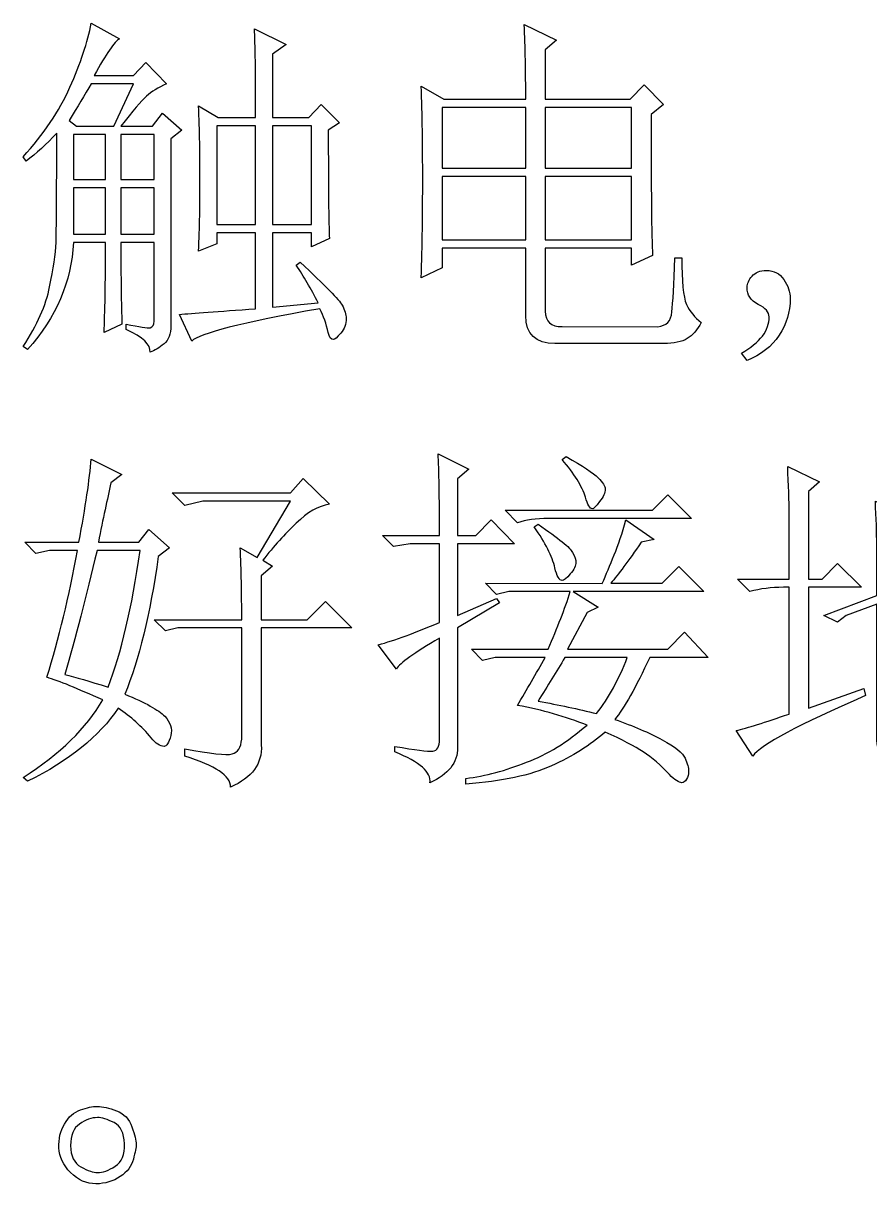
# Model space of a CAD drawing. Extents: x -45 to 645, y -160 to 467.
# Drawn here: x 366.26 to 370.41, y 154.91 to 160.6 of the extents above; entities that cross this region are included whole.
import ezdxf

# ---------------------------------------------------------------- set-up
doc = ezdxf.new("R2010")
doc.units = 0
doc.layers.add('layer 1', color=7, linetype='Continuous')

msp = doc.modelspace()

# ---------------------------------------------------------------- linework, layer by layer
at = {"layer": 'layer 1', "color": 7, "true_color": 0xffffff}
for points, knots in [([(366.4893, 160.2865), (366.4369, 160.17), (366.3601, 160.0553), (366.2605, 159.946), (366.2605, 159.946), (366.2745, 159.9249), (366.2745, 159.9249), (366.3252, 159.962), (366.374, 160.0077), (366.4247, 160.0624), (366.4247, 159.759), (366.4229, 159.5809), (366.4212, 159.5262), (366.4195, 159.4699), (366.409, 159.3974), (366.3898, 159.3092), (366.3723, 159.2193), (366.3286, 159.1222), (366.2605, 159.0164), (366.2605, 159.0164), (366.2815, 159.0024), (366.2815, 159.0024), (366.423, 159.1576), (366.4963, 159.3339), (366.5068, 159.5262), (366.5068, 159.5262), (366.6639, 159.5263), (366.6639, 159.5263), (366.6639, 159.3235), (366.6604, 159.1769), (366.6569, 159.0852), (366.6569, 159.0852), (366.7442, 159.1258), (366.7442, 159.1258), (366.7408, 159.2193), (366.739, 159.3515), (366.739, 159.5262), (366.739, 159.5262), (366.9014, 159.5263), (366.9014, 159.5263), (366.9014, 159.5263), (366.9014, 159.1399), (366.9014, 159.1399), (366.9014, 159.1222), (366.8944, 159.1117), (366.8822, 159.1081), (366.8682, 159.1064), (366.8298, 159.1117), (366.7652, 159.1258), (366.7652, 159.1258), (366.7652, 159.0994), (366.7652, 159.0994), (366.8473, 159.0623), (366.8857, 159.0252), (366.8822, 158.9882), (366.9049, 158.997), (366.9276, 159.0111), (366.9503, 159.0288), (366.973, 159.0482), (366.9835, 159.0781), (366.9835, 159.1187), (366.9835, 159.1187), (366.9835, 160.0343), (366.9835, 160.0343), (366.9835, 160.0343), (367.0376, 160.0765), (367.0376, 160.0765), (367.0376, 160.0765), (366.9433, 160.1595), (366.9433, 160.1595), (366.9433, 160.1595), (366.8944, 160.096), (366.8944, 160.096), (366.8944, 160.096), (366.739, 160.096), (366.739, 160.096), (366.7966, 160.17), (366.8385, 160.2194), (366.8647, 160.2423), (366.8892, 160.2652), (366.9223, 160.2846), (366.9625, 160.304), (366.9625, 160.304), (366.8612, 160.4081), (366.8612, 160.4081), (366.8612, 160.4081), (366.8002, 160.3446), (366.8002, 160.3446), (366.8002, 160.3446), (366.6081, 160.3446), (366.6081, 160.3446), (366.6674, 160.4506), (366.7093, 160.5104), (366.732, 160.5245), (366.732, 160.5245), (366.5941, 160.6004), (366.5941, 160.6004), (366.5766, 160.5087), (366.5417, 160.4046), (366.4893, 160.2865)], [0, 0, 0, 0, 0.030303, 0.030303, 0.030303, 0.060606, 0.060606, 0.060606, 0.090909, 0.090909, 0.090909, 0.121212, 0.121212, 0.121212, 0.151515, 0.151515, 0.151515, 0.181818, 0.181818, 0.181818, 0.212121, 0.212121, 0.212121, 0.242424, 0.242424, 0.242424, 0.272727, 0.272727, 0.272727, 0.30303, 0.30303, 0.30303, 0.333333, 0.333333, 0.333333, 0.363636, 0.363636, 0.363636, 0.393939, 0.393939, 0.393939, 0.424242, 0.424242, 0.424242, 0.454545, 0.454545, 0.454545, 0.484848, 0.484848, 0.484848, 0.515152, 0.515152, 0.515152, 0.545455, 0.545455, 0.545455, 0.575758, 0.575758, 0.575758, 0.606061, 0.606061, 0.606061, 0.636364, 0.636364, 0.636364, 0.666667, 0.666667, 0.666667, 0.69697, 0.69697, 0.69697, 0.727273, 0.727273, 0.727273, 0.757576, 0.757576, 0.757576, 0.787879, 0.787879, 0.787879, 0.818182, 0.818182, 0.818182, 0.848485, 0.848485, 0.848485, 0.878788, 0.878788, 0.878788, 0.909091, 0.909091, 0.909091, 0.939394, 0.939394, 0.939394, 0.969697, 0.969697, 0.969697, 1, 1, 1, 1]), ([(367.2087, 159.5191), (367.2087, 159.5191), (367.2087, 159.5739), (367.2087, 159.5739), (367.2087, 159.5739), (367.3991, 159.5739), (367.3991, 159.5739), (367.3991, 159.5739), (367.3991, 159.2016), (367.3991, 159.2016), (367.214, 159.1875), (367.0882, 159.1787), (367.0254, 159.1734), (367.0254, 159.1734), (367.0865, 159.0429), (367.0865, 159.0429), (367.1232, 159.08), (367.331, 159.1328), (367.7134, 159.2016), (367.7326, 159.1647), (367.7448, 159.1258), (367.7553, 159.0852), (367.7588, 159.0623), (367.7675, 159.0499), (367.7815, 159.0499), (367.7867, 159.05), (367.7972, 159.0605), (367.8164, 159.0817), (367.8339, 159.1012), (367.8426, 159.1258), (367.8426, 159.154), (367.8426, 159.1717), (367.8356, 159.1946), (367.8234, 159.2193), (367.8094, 159.2441), (367.7413, 159.3145), (367.6173, 159.4292), (367.6173, 159.4292), (367.5981, 159.4151), (367.5981, 159.4151), (367.6348, 159.3604), (367.6697, 159.2986), (367.7064, 159.2298), (367.7064, 159.2298), (367.4811, 159.2088), (367.4811, 159.2088), (367.4811, 159.2088), (367.4811, 159.5739), (367.4811, 159.5739), (367.4811, 159.5739), (367.6732, 159.5739), (367.6732, 159.5739), (367.6732, 159.5739), (367.6732, 159.505), (367.6732, 159.505), (367.6732, 159.505), (367.7605, 159.5457), (367.7605, 159.5457), (367.757, 159.6197), (367.7553, 159.796), (367.7553, 160.0765), (367.7553, 160.0765), (367.8094, 160.1119), (367.8094, 160.1119), (367.8094, 160.1119), (367.7204, 160.2017), (367.7204, 160.2017), (367.7204, 160.2017), (367.6592, 160.1382), (367.6592, 160.1382), (367.6592, 160.1382), (367.4811, 160.1382), (367.4811, 160.1382), (367.4811, 160.1382), (367.4811, 160.4488), (367.4811, 160.4488), (367.4811, 160.4488), (367.5493, 160.4964), (367.5493, 160.4964), (367.5493, 160.4964), (367.3938, 160.5722), (367.3938, 160.5722), (367.3973, 160.5034), (367.3991, 160.3587), (367.3991, 160.1382), (367.3991, 160.1382), (367.2157, 160.1382), (367.2157, 160.1382), (367.2157, 160.1382), (367.1197, 160.1948), (367.1197, 160.1948), (367.1249, 160.0747), (367.1266, 159.9548), (367.1266, 159.8349), (367.1267, 159.7168), (367.1249, 159.5985), (367.1197, 159.4838), (367.1197, 159.4838), (367.2087, 159.5191), (367.2087, 159.5191)], [0, 0, 0, 0, 0.030303, 0.030303, 0.030303, 0.060606, 0.060606, 0.060606, 0.090909, 0.090909, 0.090909, 0.121212, 0.121212, 0.121212, 0.151515, 0.151515, 0.151515, 0.181818, 0.181818, 0.181818, 0.212121, 0.212121, 0.212121, 0.242424, 0.242424, 0.242424, 0.272727, 0.272727, 0.272727, 0.30303, 0.30303, 0.30303, 0.333333, 0.333333, 0.333333, 0.363636, 0.363636, 0.363636, 0.393939, 0.393939, 0.393939, 0.424242, 0.424242, 0.424242, 0.454545, 0.454545, 0.454545, 0.484848, 0.484848, 0.484848, 0.515152, 0.515152, 0.515152, 0.545455, 0.545455, 0.545455, 0.575758, 0.575758, 0.575758, 0.606061, 0.606061, 0.606061, 0.636364, 0.636364, 0.636364, 0.666667, 0.666667, 0.666667, 0.69697, 0.69697, 0.69697, 0.727273, 0.727273, 0.727273, 0.757576, 0.757576, 0.757576, 0.787879, 0.787879, 0.787879, 0.818182, 0.818182, 0.818182, 0.848485, 0.848485, 0.848485, 0.878788, 0.878788, 0.878788, 0.909091, 0.909091, 0.909091, 0.939394, 0.939394, 0.939394, 0.969697, 0.969697, 0.969697, 1, 1, 1, 1]), ([(368.3209, 160.2283), (368.3209, 160.2283), (368.2108, 160.2918), (368.2108, 160.2918), (368.2161, 160.1525), (368.2178, 160.0007), (368.2178, 159.8366), (368.2178, 159.6709), (368.2161, 159.5103), (368.2108, 159.3533), (368.2108, 159.3533), (368.3139, 159.401), (368.3139, 159.401), (368.3139, 159.401), (368.3139, 159.4981), (368.3139, 159.4981), (368.3139, 159.4981), (368.7225, 159.4981), (368.7225, 159.4981), (368.7225, 159.4981), (368.7225, 159.1683), (368.7225, 159.1683), (368.7225, 159.0764), (368.7714, 159.0305), (368.8657, 159.0305), (368.8657, 159.0305), (369.3982, 159.0306), (369.3982, 159.0306), (369.4489, 159.0306), (369.4873, 159.0393), (369.5135, 159.0552), (369.5415, 159.0712), (369.5641, 159.0975), (369.5816, 159.1346), (369.5502, 159.1576), (369.5275, 159.1875), (369.51, 159.2228), (369.4943, 159.26), (369.4873, 159.3357), (369.4873, 159.4503), (369.4873, 159.4503), (369.4524, 159.4505), (369.4524, 159.4505), (369.4489, 159.3181), (369.4436, 159.2298), (369.4384, 159.1857), (369.435, 159.1417), (369.4122, 159.117), (369.3703, 159.1134), (369.3703, 159.1134), (368.9006, 159.1135), (368.9006, 159.1135), (368.8465, 159.1135), (368.8185, 159.1381), (368.8185, 159.1893), (368.8185, 159.1893), (368.8186, 159.4981), (368.8186, 159.4981), (368.8186, 159.4981), (369.2411, 159.4981), (369.2411, 159.4981), (369.2411, 159.4981), (369.2411, 159.4151), (369.2411, 159.4151), (369.2411, 159.4151), (369.3441, 159.4628), (369.3441, 159.4628), (369.3389, 159.5562), (369.3371, 159.7855), (369.3371, 160.1524), (369.3371, 160.1524), (369.3982, 160.2017), (369.3982, 160.2017), (369.3982, 160.2017), (369.3023, 160.2988), (369.3023, 160.2988), (369.3023, 160.2988), (369.2341, 160.2283), (369.2341, 160.2283), (369.2341, 160.2283), (368.8186, 160.2283), (368.8186, 160.2283), (368.8186, 160.2283), (368.8186, 160.47), (368.8186, 160.47), (368.8186, 160.47), (368.8727, 160.5177), (368.8727, 160.5177), (368.8727, 160.5177), (368.7155, 160.5935), (368.7155, 160.5935), (368.7207, 160.4841), (368.7225, 160.3623), (368.7225, 160.2282), (368.7225, 160.2282), (368.3209, 160.2283), (368.3209, 160.2283)], [0, 0, 0, 0, 0.03125, 0.03125, 0.03125, 0.0625, 0.0625, 0.0625, 0.09375, 0.09375, 0.09375, 0.125, 0.125, 0.125, 0.15625, 0.15625, 0.15625, 0.1875, 0.1875, 0.1875, 0.21875, 0.21875, 0.21875, 0.25, 0.25, 0.25, 0.28125, 0.28125, 0.28125, 0.3125, 0.3125, 0.3125, 0.34375, 0.34375, 0.34375, 0.375, 0.375, 0.375, 0.40625, 0.40625, 0.40625, 0.4375, 0.4375, 0.4375, 0.46875, 0.46875, 0.46875, 0.5, 0.5, 0.5, 0.53125, 0.53125, 0.53125, 0.5625, 0.5625, 0.5625, 0.59375, 0.59375, 0.59375, 0.625, 0.625, 0.625, 0.65625, 0.65625, 0.65625, 0.6875, 0.6875, 0.6875, 0.71875, 0.71875, 0.71875, 0.75, 0.75, 0.75, 0.78125, 0.78125, 0.78125, 0.8125, 0.8125, 0.8125, 0.84375, 0.84375, 0.84375, 0.875, 0.875, 0.875, 0.90625, 0.90625, 0.90625, 0.9375, 0.9375, 0.9375, 0.96875, 0.96875, 0.96875, 1, 1, 1, 1]), ([(366.8002, 160.3041), (366.8002, 160.3041), (366.7041, 160.096), (366.7041, 160.096), (366.7041, 160.096), (366.5208, 160.096), (366.5208, 160.096), (366.5208, 160.096), (366.4858, 160.1242), (366.4858, 160.1242), (366.526, 160.1894), (366.5626, 160.2494), (366.5941, 160.304), (366.5941, 160.304), (366.8002, 160.3041), (366.8002, 160.3041)], [0, 0, 0, 0, 0.2, 0.2, 0.2, 0.4, 0.4, 0.4, 0.6, 0.6, 0.6, 0.8, 0.8, 0.8, 1, 1, 1, 1]), ([(368.7225, 160.1877), (368.7225, 160.1877), (368.7225, 159.8896), (368.7225, 159.8896), (368.7225, 159.8896), (368.3139, 159.8896), (368.3139, 159.8896), (368.3139, 159.8896), (368.3139, 160.1877), (368.3139, 160.1877), (368.3139, 160.1877), (368.7225, 160.1877), (368.7225, 160.1877)], [0, 0, 0, 0, 0.25, 0.25, 0.25, 0.5, 0.5, 0.5, 0.75, 0.75, 0.75, 1, 1, 1, 1]), ([(369.2411, 160.1877), (369.2411, 160.1877), (369.2411, 159.8896), (369.2411, 159.8896), (369.2411, 159.8896), (368.8186, 159.8896), (368.8186, 159.8896), (368.8186, 159.8896), (368.8186, 160.1877), (368.8186, 160.1877), (368.8186, 160.1877), (369.2411, 160.1877), (369.2411, 160.1877)], [0, 0, 0, 0, 0.25, 0.25, 0.25, 0.5, 0.5, 0.5, 0.75, 0.75, 0.75, 1, 1, 1, 1]), ([(367.3991, 160.0978), (367.3991, 160.0978), (367.3991, 159.6144), (367.3991, 159.6144), (367.3991, 159.6144), (367.2087, 159.6144), (367.2087, 159.6144), (367.2087, 159.6144), (367.2087, 160.0978), (367.2087, 160.0978), (367.2087, 160.0978), (367.3991, 160.0978), (367.3991, 160.0978)], [0, 0, 0, 0, 0.25, 0.25, 0.25, 0.5, 0.5, 0.5, 0.75, 0.75, 0.75, 1, 1, 1, 1]), ([(367.6732, 160.0978), (367.6732, 160.0978), (367.6732, 159.6144), (367.6732, 159.6144), (367.6732, 159.6144), (367.4811, 159.6144), (367.4811, 159.6144), (367.4811, 159.6144), (367.4811, 160.0978), (367.4811, 160.0978), (367.4811, 160.0978), (367.6732, 160.0978), (367.6732, 160.0978)], [0, 0, 0, 0, 0.25, 0.25, 0.25, 0.5, 0.5, 0.5, 0.75, 0.75, 0.75, 1, 1, 1, 1]), ([(366.6639, 160.0555), (366.6639, 160.0555), (366.6639, 159.835), (366.6639, 159.835), (366.6639, 159.835), (366.5068, 159.835), (366.5068, 159.835), (366.5068, 159.835), (366.5068, 160.0555), (366.5068, 160.0555), (366.5068, 160.0555), (366.6639, 160.0555), (366.6639, 160.0555)], [0, 0, 0, 0, 0.25, 0.25, 0.25, 0.5, 0.5, 0.5, 0.75, 0.75, 0.75, 1, 1, 1, 1]), ([(366.9014, 160.0555), (366.9014, 160.0555), (366.9014, 159.835), (366.9014, 159.835), (366.9014, 159.835), (366.739, 159.835), (366.739, 159.835), (366.739, 159.835), (366.739, 160.0555), (366.739, 160.0555), (366.739, 160.0555), (366.9014, 160.0555), (366.9014, 160.0555)], [0, 0, 0, 0, 0.25, 0.25, 0.25, 0.5, 0.5, 0.5, 0.75, 0.75, 0.75, 1, 1, 1, 1]), ([(368.7225, 159.8491), (368.7225, 159.8491), (368.7225, 159.5386), (368.7225, 159.5386), (368.7225, 159.5386), (368.3139, 159.5386), (368.3139, 159.5386), (368.3139, 159.5386), (368.3139, 159.8491), (368.3139, 159.8491), (368.3139, 159.8491), (368.7225, 159.8491), (368.7225, 159.8491)], [0, 0, 0, 0, 0.25, 0.25, 0.25, 0.5, 0.5, 0.5, 0.75, 0.75, 0.75, 1, 1, 1, 1]), ([(369.2411, 159.8491), (369.2411, 159.8491), (369.2411, 159.5386), (369.2411, 159.5386), (369.2411, 159.5386), (368.8186, 159.5386), (368.8186, 159.5386), (368.8186, 159.5386), (368.8186, 159.8491), (368.8186, 159.8491), (368.8186, 159.8491), (369.2411, 159.8491), (369.2411, 159.8491)], [0, 0, 0, 0, 0.25, 0.25, 0.25, 0.5, 0.5, 0.5, 0.75, 0.75, 0.75, 1, 1, 1, 1]), ([(366.6639, 159.7944), (366.6639, 159.7944), (366.6639, 159.5667), (366.6639, 159.5667), (366.6639, 159.5667), (366.5068, 159.5667), (366.5068, 159.5667), (366.5068, 159.5667), (366.5068, 159.7944), (366.5068, 159.7944), (366.5068, 159.7944), (366.6639, 159.7944), (366.6639, 159.7944)], [0, 0, 0, 0, 0.25, 0.25, 0.25, 0.5, 0.5, 0.5, 0.75, 0.75, 0.75, 1, 1, 1, 1]), ([(366.9014, 159.7944), (366.9014, 159.7944), (366.9014, 159.5667), (366.9014, 159.5667), (366.9014, 159.5667), (366.739, 159.5667), (366.739, 159.5667), (366.739, 159.5667), (366.739, 159.7944), (366.739, 159.7944), (366.739, 159.7944), (366.9014, 159.7944), (366.9014, 159.7944)], [0, 0, 0, 0, 0.25, 0.25, 0.25, 0.5, 0.5, 0.5, 0.75, 0.75, 0.75, 1, 1, 1, 1]), ([(369.8612, 159.2229), (369.8979, 159.2052), (369.9153, 159.184), (369.9153, 159.161), (369.9153, 159.1294), (369.9048, 159.0975), (369.8821, 159.0676), (369.8594, 159.0377), (369.8245, 159.0094), (369.7791, 158.9829), (369.7791, 158.9829), (369.807, 158.9476), (369.807, 158.9476), (369.8751, 158.976), (369.9275, 159.0164), (369.9642, 159.0711), (370.0009, 159.1276), (370.0183, 159.1857), (370.0183, 159.251), (370.0183, 159.2828), (370.0078, 159.3145), (369.9869, 159.3445), (369.9677, 159.3747), (369.938, 159.3886), (369.9031, 159.3886), (369.8699, 159.3887), (369.8472, 159.3798), (369.8315, 159.3604), (369.8158, 159.3429), (369.807, 159.3251), (369.807, 159.3057), (369.807, 159.2687), (369.8245, 159.2422), (369.8612, 159.2229)], [0, 0, 0, 0, 0.090909, 0.090909, 0.090909, 0.181818, 0.181818, 0.181818, 0.272727, 0.272727, 0.272727, 0.363636, 0.363636, 0.363636, 0.454545, 0.454545, 0.454545, 0.545455, 0.545455, 0.545455, 0.636364, 0.636364, 0.636364, 0.727273, 0.727273, 0.727273, 0.818182, 0.818182, 0.818182, 0.909091, 0.909091, 0.909091, 1, 1, 1, 1]), ([(366.725, 157.2436), (366.7879, 157.2032), (366.842, 157.1537), (366.8874, 157.099), (366.9101, 157.0708), (366.9311, 157.0567), (366.9503, 157.0567), (366.9625, 157.0567), (366.9747, 157.0743), (366.9835, 157.1096), (366.9922, 157.1432), (366.9817, 157.1766), (366.9538, 157.2048), (366.9241, 157.2349), (366.8595, 157.2719), (366.7582, 157.3124), (366.8264, 157.4784), (366.8822, 157.704), (366.9223, 157.988), (366.9223, 157.988), (366.9765, 158.0304), (366.9765, 158.0304), (366.9765, 158.0304), (366.8752, 158.1203), (366.8752, 158.1203), (366.8752, 158.1203), (366.8264, 158.0568), (366.8264, 158.0568), (366.8264, 158.0568), (366.629, 158.0568), (366.629, 158.0568), (366.6517, 158.1733), (366.6726, 158.2685), (366.6901, 158.3478), (366.6901, 158.3478), (366.7442, 158.3884), (366.7442, 158.3884), (366.7442, 158.3884), (366.5941, 158.4644), (366.5941, 158.4644), (366.5853, 158.3674), (366.5661, 158.2314), (366.5329, 158.0568), (366.5329, 158.0568), (366.2676, 158.0568), (366.2676, 158.0568), (366.2676, 158.0568), (366.3217, 158.0023), (366.3217, 158.0023), (366.3217, 158.0023), (366.3898, 158.0164), (366.3898, 158.0164), (366.3898, 158.0164), (366.526, 158.0164), (366.526, 158.0164), (366.4858, 157.7905), (366.4352, 157.5841), (366.3758, 157.3953), (366.4352, 157.3778), (366.526, 157.3406), (366.6499, 157.2842), (366.5714, 157.1468), (366.4421, 157.0214), (366.2605, 156.905), (366.2605, 156.905), (366.2815, 156.8857), (366.2815, 156.8857), (366.4858, 156.9863), (366.6342, 157.106), (366.725, 157.2436)], [0, 0, 0, 0, 0.043478, 0.043478, 0.043478, 0.086957, 0.086957, 0.086957, 0.130435, 0.130435, 0.130435, 0.173913, 0.173913, 0.173913, 0.217391, 0.217391, 0.217391, 0.26087, 0.26087, 0.26087, 0.304348, 0.304348, 0.304348, 0.347826, 0.347826, 0.347826, 0.391304, 0.391304, 0.391304, 0.434783, 0.434783, 0.434783, 0.478261, 0.478261, 0.478261, 0.521739, 0.521739, 0.521739, 0.565217, 0.565217, 0.565217, 0.608696, 0.608696, 0.608696, 0.652174, 0.652174, 0.652174, 0.695652, 0.695652, 0.695652, 0.73913, 0.73913, 0.73913, 0.782609, 0.782609, 0.782609, 0.826087, 0.826087, 0.826087, 0.869565, 0.869565, 0.869565, 0.913043, 0.913043, 0.913043, 0.956522, 0.956522, 0.956522, 1, 1, 1, 1]), ([(368.389, 158.0499), (368.389, 158.0499), (368.6683, 158.0499), (368.6683, 158.0499), (368.6683, 158.0499), (368.5531, 158.1662), (368.5531, 158.1662), (368.5531, 158.1662), (368.478, 158.0904), (368.478, 158.0904), (368.478, 158.0904), (368.389, 158.0904), (368.389, 158.0904), (368.389, 158.0904), (368.389, 158.3674), (368.389, 158.3674), (368.389, 158.3674), (368.4431, 158.415), (368.4431, 158.415), (368.4431, 158.415), (368.293, 158.4908), (368.293, 158.4908), (368.2982, 158.4132), (368.2999, 158.279), (368.2999, 158.0903), (368.2999, 158.0903), (368.0205, 158.0904), (368.0205, 158.0904), (368.0205, 158.0904), (368.0747, 158.0358), (368.0747, 158.0358), (368.0747, 158.0358), (368.1567, 158.0499), (368.1567, 158.0499), (368.1567, 158.0499), (368.2999, 158.0499), (368.2999, 158.0499), (368.2999, 158.0499), (368.2999, 157.6635), (368.2999, 157.6635), (368.1812, 157.6141), (368.0816, 157.577), (367.9996, 157.5541), (367.9996, 157.5541), (368.0887, 157.4359), (368.0887, 157.4359), (368.1061, 157.4643), (368.1777, 157.5153), (368.2999, 157.5876), (368.2999, 157.5876), (368.2999, 157.092), (368.2999, 157.092), (368.2999, 157.0549), (368.2894, 157.0355), (368.2667, 157.0337), (368.2423, 157.0321), (368.1812, 157.039), (368.0816, 157.0567), (368.0816, 157.0567), (368.0817, 157.0303), (368.0817, 157.0303), (368.2039, 156.9791), (368.2615, 156.9297), (368.2528, 156.8785), (368.3436, 156.9192), (368.389, 156.9773), (368.389, 157.0514), (368.389, 157.0514), (368.389, 157.6371), (368.389, 157.6371), (368.389, 157.6371), (368.5933, 157.7606), (368.5933, 157.7606), (368.5933, 157.7606), (368.5793, 157.7818), (368.5793, 157.7818), (368.5793, 157.7818), (368.389, 157.6989), (368.389, 157.6989), (368.389, 157.6989), (368.389, 158.0499), (368.389, 158.0499)], [0, 0, 0, 0, 0.037037, 0.037037, 0.037037, 0.074074, 0.074074, 0.074074, 0.111111, 0.111111, 0.111111, 0.148148, 0.148148, 0.148148, 0.185185, 0.185185, 0.185185, 0.222222, 0.222222, 0.222222, 0.259259, 0.259259, 0.259259, 0.296296, 0.296296, 0.296296, 0.333333, 0.333333, 0.333333, 0.37037, 0.37037, 0.37037, 0.407407, 0.407407, 0.407407, 0.444444, 0.444444, 0.444444, 0.481481, 0.481481, 0.481481, 0.518519, 0.518519, 0.518519, 0.555556, 0.555556, 0.555556, 0.592593, 0.592593, 0.592593, 0.62963, 0.62963, 0.62963, 0.666667, 0.666667, 0.666667, 0.703704, 0.703704, 0.703704, 0.740741, 0.740741, 0.740741, 0.777778, 0.777778, 0.777778, 0.814815, 0.814815, 0.814815, 0.851852, 0.851852, 0.851852, 0.888889, 0.888889, 0.888889, 0.925926, 0.925926, 0.925926, 0.962963, 0.962963, 0.962963, 1, 1, 1, 1]), ([(368.9006, 158.4626), (368.96, 158.3938), (368.9984, 158.332), (369.0158, 158.2773), (369.0246, 158.2404), (369.0368, 158.2208), (369.0508, 158.2208), (369.0543, 158.2209), (369.0665, 158.2332), (369.0839, 158.2561), (369.1032, 158.2791), (369.1119, 158.3002), (369.1119, 158.3179), (369.1119, 158.3321), (369.0997, 158.3496), (369.077, 158.3725), (369.0543, 158.3974), (369.0019, 158.4307), (368.9215, 158.4766), (368.9215, 158.4766), (368.9006, 158.4626), (368.9006, 158.4626)], [0, 0, 0, 0, 0.142857, 0.142857, 0.142857, 0.285714, 0.285714, 0.285714, 0.428571, 0.428571, 0.428571, 0.571429, 0.571429, 0.571429, 0.714286, 0.714286, 0.714286, 0.857143, 0.857143, 0.857143, 1, 1, 1, 1]), ([(370.8722, 157.4308), (370.9805, 157.3937), (371.0381, 157.3495), (371.0416, 157.2983), (371.0835, 157.3179), (371.1132, 157.3389), (371.1341, 157.3636), (371.1551, 157.3901), (371.1656, 157.4165), (371.1656, 157.443), (371.1656, 157.443), (371.1656, 157.9687), (371.1656, 157.9687), (371.1656, 157.9687), (371.2197, 158.0233), (371.2197, 158.0233), (371.2197, 158.0233), (371.1097, 158.1062), (371.1097, 158.1062), (371.1097, 158.1062), (371.0555, 158.0374), (371.0555, 158.0374), (371.0555, 158.0374), (370.8303, 157.9405), (370.8303, 157.9405), (370.8303, 157.9405), (370.8303, 158.3479), (370.8303, 158.3479), (370.8303, 158.3479), (370.8914, 158.4025), (370.8914, 158.4025), (370.8914, 158.4025), (370.736, 158.4714), (370.736, 158.4714), (370.7395, 158.3974), (370.7412, 158.3196), (370.7412, 158.2367), (370.7412, 158.2367), (370.7413, 157.9052), (370.7413, 157.9052), (370.7413, 157.9052), (370.53, 157.8241), (370.53, 157.8241), (370.53, 157.8241), (370.53, 158.1398), (370.53, 158.1398), (370.53, 158.1398), (370.5789, 158.182), (370.5789, 158.182), (370.5789, 158.182), (370.4357, 158.258), (370.4357, 158.258), (370.4392, 158.1751), (370.4426, 158.1026), (370.4426, 158.0444), (370.4426, 158.0444), (370.4427, 157.7959), (370.4427, 157.7959), (370.4427, 157.7959), (370.1825, 157.6989), (370.1825, 157.6989), (370.1825, 157.6989), (370.2506, 157.6653), (370.2506, 157.6653), (370.2506, 157.6653), (370.2925, 157.6989), (370.2925, 157.6989), (370.2925, 157.6989), (370.4427, 157.7534), (370.4427, 157.7534), (370.4427, 157.7534), (370.4427, 157.1061), (370.4427, 157.1061), (370.4427, 157.0004), (370.4898, 156.9473), (370.5858, 156.9473), (370.5858, 156.9473), (371.2057, 156.9474), (371.2057, 156.9474), (371.2738, 156.9474), (371.3262, 156.9861), (371.3629, 157.0637), (371.3227, 157.0833), (371.2965, 157.1149), (371.2878, 157.1607), (371.2791, 157.2067), (371.2721, 157.2754), (371.2668, 157.3671), (371.2668, 157.3671), (371.2337, 157.3673), (371.2337, 157.3673), (371.2337, 157.2807), (371.2302, 157.2048), (371.2232, 157.1396), (371.2162, 157.0762), (371.1883, 157.039), (371.1376, 157.0302), (371.1376, 157.0302), (370.619, 157.0303), (370.619, 157.0303), (370.5597, 157.0303), (370.5299, 157.0584), (370.5299, 157.1131), (370.5299, 157.1131), (370.53, 157.7818), (370.53, 157.7818), (370.53, 157.7818), (370.7413, 157.8645), (370.7413, 157.8645), (370.7413, 157.5895), (370.7395, 157.3706), (370.736, 157.2101), (370.736, 157.2101), (370.8373, 157.2579), (370.8373, 157.2579), (370.8338, 157.3814), (370.8303, 157.5946), (370.8303, 157.8998), (370.8303, 157.8998), (371.0765, 157.9951), (371.0765, 157.9951), (371.0765, 157.9951), (371.0765, 157.4925), (371.0765, 157.4925), (371.0765, 157.4643), (371.0695, 157.4482), (371.0555, 157.443), (371.0416, 157.4395), (370.9805, 157.443), (370.8722, 157.4571), (370.8722, 157.4571), (370.8722, 157.4308), (370.8722, 157.4308)], [0, 0, 0, 0, 0.022727, 0.022727, 0.022727, 0.045455, 0.045455, 0.045455, 0.068182, 0.068182, 0.068182, 0.090909, 0.090909, 0.090909, 0.113636, 0.113636, 0.113636, 0.136364, 0.136364, 0.136364, 0.159091, 0.159091, 0.159091, 0.181818, 0.181818, 0.181818, 0.204545, 0.204545, 0.204545, 0.227273, 0.227273, 0.227273, 0.25, 0.25, 0.25, 0.272727, 0.272727, 0.272727, 0.295455, 0.295455, 0.295455, 0.318182, 0.318182, 0.318182, 0.340909, 0.340909, 0.340909, 0.363636, 0.363636, 0.363636, 0.386364, 0.386364, 0.386364, 0.409091, 0.409091, 0.409091, 0.431818, 0.431818, 0.431818, 0.454545, 0.454545, 0.454545, 0.477273, 0.477273, 0.477273, 0.5, 0.5, 0.5, 0.522727, 0.522727, 0.522727, 0.545455, 0.545455, 0.545455, 0.568182, 0.568182, 0.568182, 0.590909, 0.590909, 0.590909, 0.613636, 0.613636, 0.613636, 0.636364, 0.636364, 0.636364, 0.659091, 0.659091, 0.659091, 0.681818, 0.681818, 0.681818, 0.704545, 0.704545, 0.704545, 0.727273, 0.727273, 0.727273, 0.75, 0.75, 0.75, 0.772727, 0.772727, 0.772727, 0.795455, 0.795455, 0.795455, 0.818182, 0.818182, 0.818182, 0.840909, 0.840909, 0.840909, 0.863636, 0.863636, 0.863636, 0.886364, 0.886364, 0.886364, 0.909091, 0.909091, 0.909091, 0.931818, 0.931818, 0.931818, 0.954545, 0.954545, 0.954545, 0.977273, 0.977273, 0.977273, 1, 1, 1, 1]), ([(370.1074, 157.8364), (370.1074, 157.8364), (370.3676, 157.8364), (370.3676, 157.8364), (370.3676, 157.8364), (370.2506, 157.9529), (370.2506, 157.9529), (370.2506, 157.9529), (370.1755, 157.877), (370.1755, 157.877), (370.1755, 157.877), (370.1074, 157.877), (370.1074, 157.877), (370.1074, 157.877), (370.1074, 158.3057), (370.1074, 158.3057), (370.1074, 158.3057), (370.1615, 158.3533), (370.1615, 158.3533), (370.1615, 158.3533), (370.0061, 158.4291), (370.0061, 158.4291), (370.0096, 158.3374), (370.0131, 158.2596), (370.0131, 158.1944), (370.0131, 158.1944), (370.0131, 157.877), (370.0131, 157.877), (370.0131, 157.877), (369.7599, 157.877), (369.7599, 157.877), (369.7599, 157.877), (369.821, 157.8151), (369.821, 157.8151), (369.8717, 157.8294), (369.9258, 157.8363), (369.9851, 157.8363), (369.9851, 157.8363), (370.0131, 157.8364), (370.0131, 157.8364), (370.0131, 157.8364), (370.0131, 157.2155), (370.0131, 157.2155), (369.8943, 157.175), (369.807, 157.1466), (369.7529, 157.1343), (369.7529, 157.1343), (369.835, 157.0091), (369.835, 157.0091), (369.8751, 157.0656), (370.0602, 157.1625), (370.3868, 157.3054), (370.3868, 157.3054), (370.3798, 157.3407), (370.3798, 157.3407), (370.3798, 157.3407), (370.1074, 157.2436), (370.1074, 157.2436), (370.1074, 157.2436), (370.1074, 157.8364), (370.1074, 157.8364)], [0, 0, 0, 0, 0.05, 0.05, 0.05, 0.1, 0.1, 0.1, 0.15, 0.15, 0.15, 0.2, 0.2, 0.2, 0.25, 0.25, 0.25, 0.3, 0.3, 0.3, 0.35, 0.35, 0.35, 0.4, 0.4, 0.4, 0.45, 0.45, 0.45, 0.5, 0.5, 0.5, 0.55, 0.55, 0.55, 0.6, 0.6, 0.6, 0.65, 0.65, 0.65, 0.7, 0.7, 0.7, 0.75, 0.75, 0.75, 0.8, 0.8, 0.8, 0.85, 0.85, 0.85, 0.9, 0.9, 0.9, 0.95, 0.95, 0.95, 1, 1, 1, 1]), ([(367.0516, 157.0091), (367.2017, 156.9632), (367.2768, 156.912), (367.2768, 156.8574), (367.3816, 156.9033), (367.4322, 156.972), (367.427, 157.0637), (367.427, 157.0637), (367.427, 157.6371), (367.427, 157.6371), (367.427, 157.6371), (367.8705, 157.6371), (367.8705, 157.6371), (367.8705, 157.6371), (367.7413, 157.7675), (367.7413, 157.7675), (367.7413, 157.7675), (367.6522, 157.6776), (367.6522, 157.6776), (367.6522, 157.6776), (367.427, 157.6776), (367.427, 157.6776), (367.427, 157.6776), (367.427, 157.8929), (367.427, 157.8929), (367.427, 157.8929), (367.4811, 157.9405), (367.4811, 157.9405), (367.4811, 157.9405), (367.434, 157.9687), (367.434, 157.9687), (367.4881, 158.0374), (367.5422, 158.0974), (367.5981, 158.1503), (367.6522, 158.2033), (367.7064, 158.2349), (367.7605, 158.2438), (367.7605, 158.2438), (367.6313, 158.3692), (367.6313, 158.3692), (367.6313, 158.3692), (367.5702, 158.2985), (367.5702, 158.2985), (367.5702, 158.2985), (366.9905, 158.2985), (366.9905, 158.2985), (366.9905, 158.2985), (367.0516, 158.2368), (367.0516, 158.2368), (367.0516, 158.2368), (367.1406, 158.258), (367.1406, 158.258), (367.1406, 158.258), (367.5702, 158.258), (367.5702, 158.258), (367.5702, 158.258), (367.406, 157.9828), (367.406, 157.9828), (367.406, 157.9828), (367.324, 158.0304), (367.324, 158.0304), (367.3292, 157.9247), (367.331, 157.8063), (367.331, 157.6775), (367.331, 157.6775), (366.9014, 157.6776), (366.9014, 157.6776), (366.9014, 157.6776), (366.9573, 157.623), (366.9573, 157.623), (366.9573, 157.623), (367.0184, 157.6371), (367.0184, 157.6371), (367.0184, 157.6371), (367.331, 157.6371), (367.331, 157.6371), (367.331, 157.6371), (367.331, 157.092), (367.331, 157.092), (367.3275, 157.0515), (367.3117, 157.0267), (367.2838, 157.0196), (367.2559, 157.0127), (367.179, 157.0214), (367.0516, 157.0443), (367.0516, 157.0443), (367.0516, 157.0091), (367.0516, 157.0091)], [0, 0, 0, 0, 0.034483, 0.034483, 0.034483, 0.068966, 0.068966, 0.068966, 0.103448, 0.103448, 0.103448, 0.137931, 0.137931, 0.137931, 0.172414, 0.172414, 0.172414, 0.206897, 0.206897, 0.206897, 0.241379, 0.241379, 0.241379, 0.275862, 0.275862, 0.275862, 0.310345, 0.310345, 0.310345, 0.344828, 0.344828, 0.344828, 0.37931, 0.37931, 0.37931, 0.413793, 0.413793, 0.413793, 0.448276, 0.448276, 0.448276, 0.482759, 0.482759, 0.482759, 0.517241, 0.517241, 0.517241, 0.551724, 0.551724, 0.551724, 0.586207, 0.586207, 0.586207, 0.62069, 0.62069, 0.62069, 0.655172, 0.655172, 0.655172, 0.689655, 0.689655, 0.689655, 0.724138, 0.724138, 0.724138, 0.758621, 0.758621, 0.758621, 0.793103, 0.793103, 0.793103, 0.827586, 0.827586, 0.827586, 0.862069, 0.862069, 0.862069, 0.896552, 0.896552, 0.896552, 0.931034, 0.931034, 0.931034, 0.965517, 0.965517, 0.965517, 1, 1, 1, 1]), ([(368.6823, 158.1521), (368.7225, 158.1662), (368.7731, 158.1732), (368.8325, 158.1732), (368.8325, 158.1732), (369.5345, 158.1733), (369.5345, 158.1733), (369.5345, 158.1733), (369.4192, 158.2898), (369.4192, 158.2898), (369.4192, 158.2898), (369.3441, 158.2138), (369.3441, 158.2138), (369.3441, 158.2138), (368.6212, 158.2138), (368.6212, 158.2138), (368.6212, 158.2138), (368.6823, 158.1521), (368.6823, 158.1521)], [0, 0, 0, 0, 0.166667, 0.166667, 0.166667, 0.333333, 0.333333, 0.333333, 0.5, 0.5, 0.5, 0.666667, 0.666667, 0.666667, 0.833333, 0.833333, 0.833333, 1, 1, 1, 1]), ([(369.077, 157.7393), (369.077, 157.7393), (368.9547, 157.8151), (368.9547, 157.8151), (368.9547, 157.8151), (369.5956, 157.8151), (369.5956, 157.8151), (369.5956, 157.8151), (369.4734, 157.9388), (369.4734, 157.9388), (369.4734, 157.9388), (369.3913, 157.8558), (369.3913, 157.8558), (369.3913, 157.8558), (369.1398, 157.8558), (369.1398, 157.8558), (369.1748, 157.8981), (369.2254, 157.9651), (369.2882, 158.0568), (369.2882, 158.0568), (369.3511, 158.0709), (369.3511, 158.0709), (369.3511, 158.0709), (369.2132, 158.1662), (369.2132, 158.1662), (369.1957, 158.1027), (369.1765, 158.0444), (369.1555, 157.995), (369.1364, 157.9439), (369.1154, 157.898), (369.0979, 157.8557), (369.0979, 157.8557), (368.5252, 157.8558), (368.5252, 157.8558), (368.5252, 157.8558), (368.5793, 157.801), (368.5793, 157.801), (368.5793, 157.801), (368.6404, 157.8151), (368.6404, 157.8151), (368.6404, 157.8151), (368.9408, 157.8151), (368.9408, 157.8151), (368.9146, 157.7324), (368.8779, 157.6387), (368.8325, 157.5329), (368.8325, 157.5329), (368.4571, 157.533), (368.4571, 157.533), (368.4571, 157.533), (368.5112, 157.4784), (368.5112, 157.4784), (368.5112, 157.4784), (368.5724, 157.4925), (368.5724, 157.4925), (368.5724, 157.4925), (368.8186, 157.4925), (368.8186, 157.4925), (368.7731, 157.4149), (368.7277, 157.3354), (368.6823, 157.2577), (368.8046, 157.2349), (368.918, 157.2031), (369.0228, 157.1607), (368.9268, 157.0779), (368.829, 157.0179), (368.726, 156.979), (368.6247, 156.9386), (368.5252, 156.912), (368.4291, 156.8997), (368.4291, 156.8997), (368.4291, 156.8716), (368.4291, 156.8716), (368.6072, 156.8857), (368.7469, 156.9155), (368.8482, 156.9614), (368.9513, 157.0073), (369.0385, 157.062), (369.1119, 157.1272), (369.194, 157.0902), (369.2568, 157.0567), (369.2987, 157.0302), (369.3424, 157.0021), (369.3843, 156.9649), (369.4262, 156.9191), (369.4524, 156.8928), (369.4733, 156.8785), (369.4873, 156.8785), (369.4961, 156.8785), (369.503, 156.8838), (369.51, 156.8961), (369.517, 156.9069), (369.5205, 156.9191), (369.5205, 156.9332), (369.5205, 156.9527), (369.5152, 156.9738), (369.503, 156.9985), (369.4926, 157.025), (369.4541, 157.0549), (369.3913, 157.0884), (369.3284, 157.1238), (369.2498, 157.1572), (369.159, 157.189), (369.2044, 157.2436), (369.262, 157.3459), (369.3301, 157.4924), (369.3301, 157.4924), (369.6165, 157.4925), (369.6165, 157.4925), (369.6165, 157.4925), (369.5013, 157.6159), (369.5013, 157.6159), (369.5013, 157.6159), (369.4192, 157.533), (369.4192, 157.533), (369.4192, 157.533), (368.9268, 157.533), (368.9268, 157.533), (368.9268, 157.533), (369.0229, 157.7129), (369.0229, 157.7129), (369.0229, 157.7129), (369.077, 157.7393), (369.077, 157.7393)], [0, 0, 0, 0, 0.02439, 0.02439, 0.02439, 0.04878, 0.04878, 0.04878, 0.073171, 0.073171, 0.073171, 0.097561, 0.097561, 0.097561, 0.121951, 0.121951, 0.121951, 0.146341, 0.146341, 0.146341, 0.170732, 0.170732, 0.170732, 0.195122, 0.195122, 0.195122, 0.219512, 0.219512, 0.219512, 0.243902, 0.243902, 0.243902, 0.268293, 0.268293, 0.268293, 0.292683, 0.292683, 0.292683, 0.317073, 0.317073, 0.317073, 0.341463, 0.341463, 0.341463, 0.365854, 0.365854, 0.365854, 0.390244, 0.390244, 0.390244, 0.414634, 0.414634, 0.414634, 0.439024, 0.439024, 0.439024, 0.463415, 0.463415, 0.463415, 0.487805, 0.487805, 0.487805, 0.512195, 0.512195, 0.512195, 0.536585, 0.536585, 0.536585, 0.560976, 0.560976, 0.560976, 0.585366, 0.585366, 0.585366, 0.609756, 0.609756, 0.609756, 0.634146, 0.634146, 0.634146, 0.658537, 0.658537, 0.658537, 0.682927, 0.682927, 0.682927, 0.707317, 0.707317, 0.707317, 0.731707, 0.731707, 0.731707, 0.756098, 0.756098, 0.756098, 0.780488, 0.780488, 0.780488, 0.804878, 0.804878, 0.804878, 0.829268, 0.829268, 0.829268, 0.853659, 0.853659, 0.853659, 0.878049, 0.878049, 0.878049, 0.902439, 0.902439, 0.902439, 0.926829, 0.926829, 0.926829, 0.95122, 0.95122, 0.95122, 0.97561, 0.97561, 0.97561, 1, 1, 1, 1]), ([(368.7644, 158.1326), (368.8186, 158.0533), (368.8517, 157.988), (368.8657, 157.9315), (368.8744, 157.8911), (368.8866, 157.8698), (368.9006, 157.8698), (368.9093, 157.8699), (368.9233, 157.8804), (368.9408, 157.9016), (368.96, 157.9229), (368.9687, 157.9421), (368.9687, 157.9598), (368.9687, 157.9687), (368.9635, 157.9845), (368.9512, 158.0074), (368.9408, 158.0304), (368.8849, 158.0762), (368.7836, 158.145), (368.7836, 158.145), (368.7644, 158.1326), (368.7644, 158.1326)], [0, 0, 0, 0, 0.142857, 0.142857, 0.142857, 0.285714, 0.285714, 0.285714, 0.428571, 0.428571, 0.428571, 0.571429, 0.571429, 0.571429, 0.714286, 0.714286, 0.714286, 0.857143, 0.857143, 0.857143, 1, 1, 1, 1]), ([(366.622, 158.0164), (366.622, 158.0164), (366.8333, 158.0164), (366.8333, 158.0164), (366.7932, 157.7358), (366.7407, 157.5135), (366.6761, 157.3477), (366.5853, 157.376), (366.5155, 157.3953), (366.4648, 157.4094), (366.5155, 157.5895), (366.5679, 157.7904), (366.622, 158.0164)], [0, 0, 0, 0, 0.25, 0.25, 0.25, 0.5, 0.5, 0.5, 0.75, 0.75, 0.75, 1, 1, 1, 1]), ([(368.9146, 157.4925), (368.9146, 157.4925), (369.2202, 157.4925), (369.2202, 157.4925), (369.18, 157.3865), (369.1293, 157.2948), (369.07, 157.2172), (368.9792, 157.2403), (368.8849, 157.2595), (368.7836, 157.2789), (368.829, 157.3532), (368.8727, 157.4235), (368.9146, 157.4925)], [0, 0, 0, 0, 0.25, 0.25, 0.25, 0.5, 0.5, 0.5, 0.75, 0.75, 0.75, 1, 1, 1, 1]), ([(366.6237, 155.2928), (366.5993, 155.2928), (366.5731, 155.2874), (366.5417, 155.2751), (366.5085, 155.2646), (366.4823, 155.2416), (366.4631, 155.2063), (366.4422, 155.1729), (366.4334, 155.1322), (366.4352, 155.0899), (366.4369, 155.0459), (366.4561, 155.0052), (366.4928, 154.9682), (366.5295, 154.9312), (366.5714, 154.9135), (366.6168, 154.9135), (366.6622, 154.9136), (366.7006, 154.9258), (366.7355, 154.9488), (366.7704, 154.9717), (366.7914, 154.9999), (366.8001, 155.0334), (366.8089, 155.0688), (366.8141, 155.0934), (366.8141, 155.1057), (366.8141, 155.1253), (366.8071, 155.1534), (366.7931, 155.1922), (366.7792, 155.2311), (366.7547, 155.2574), (366.718, 155.2715), (366.6814, 155.2857), (366.6499, 155.2927), (366.6237, 155.2928)], [0, 0, 0, 0, 0.090909, 0.090909, 0.090909, 0.181818, 0.181818, 0.181818, 0.272727, 0.272727, 0.272727, 0.363636, 0.363636, 0.363636, 0.454545, 0.454545, 0.454545, 0.545455, 0.545455, 0.545455, 0.636364, 0.636364, 0.636364, 0.727273, 0.727273, 0.727273, 0.818182, 0.818182, 0.818182, 0.909091, 0.909091, 0.909091, 1, 1, 1, 1]), ([(366.6237, 154.9682), (366.6045, 154.9682), (366.5783, 154.977), (366.5434, 154.9964), (366.5103, 155.0142), (366.4928, 155.0493), (366.4928, 155.1004), (366.4928, 155.1499), (366.5068, 155.1869), (366.5364, 155.2063), (366.5661, 155.2275), (366.5958, 155.238), (366.6237, 155.238), (366.6465, 155.238), (366.6726, 155.2292), (366.7058, 155.2133), (366.7373, 155.1975), (366.7547, 155.1622), (366.7565, 155.1093), (366.7582, 155.0565), (366.7442, 155.0193), (366.7111, 154.9999), (366.6797, 154.9789), (366.6499, 154.9682), (366.6237, 154.9682)], [0, 0, 0, 0, 0.125, 0.125, 0.125, 0.25, 0.25, 0.25, 0.375, 0.375, 0.375, 0.5, 0.5, 0.5, 0.625, 0.625, 0.625, 0.75, 0.75, 0.75, 0.875, 0.875, 0.875, 1, 1, 1, 1])]:
    msp.add_open_spline(points, degree=3, knots=knots, dxfattribs=at)

doc.saveas('drawing.dxf')
